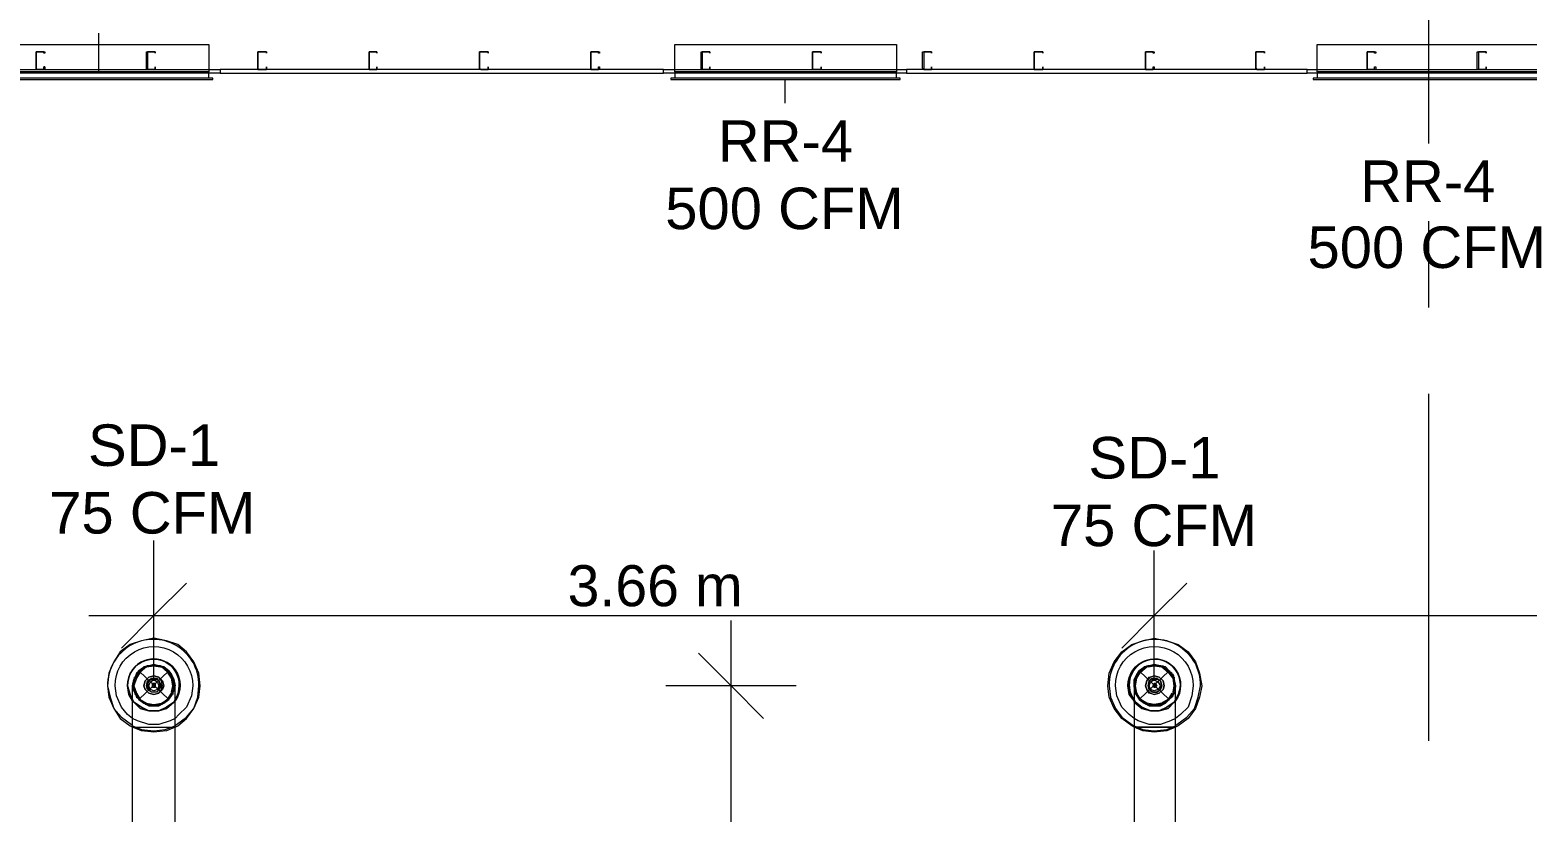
# Model space of a CAD drawing. Header units: metres. Extents: x -2 to 237, y -8 to 52.
# Drawn here: x 48.49 to 53.97, y 19.78 to 22.65 of the extents above; entities that cross this region are included whole.
import ezdxf

# ---------------------------------------------------------------- set-up
doc = ezdxf.new("R2010")
doc.units = ezdxf.units.M
doc.layers.add('HVAC - Ductos', color=5, linetype='Continuous', lineweight=0)
doc.layers.add('PDF3_Text', color=7, linetype='Continuous', lineweight=0)
doc.layers.add('PDF3_Geometry', color=7, linetype='Continuous', lineweight=0, true_color=0xaaaaaa)
doc.styles.add('PDF Helvetica', font='')
doc.styles.get('PDF Helvetica').set_extended_font_data('Helvetica')

msp = doc.modelspace()

# ---------------------------------------------------------------- linework, layer by layer
at = {"layer": 'HVAC - Ductos', "lineweight": 0}
for points in [[(49.157, 22.4686), (49.1432, 22.4686), (49.1432, 22.4915), (48.3319, 22.4915), (48.3319, 22.5923), (49.1432, 22.5923), (49.1432, 22.4915), (48.3319, 22.4915), (48.3319, 22.4686), (48.3182, 22.4686), (48.3182, 22.464), (49.157, 22.464), (49.157, 22.4686), (48.3182, 22.4686)], [(48.7398, 22.4915), (48.7398, 22.6336)], [(51.6732, 22.4686), (51.6595, 22.4686), (51.6595, 22.4915), (50.8482, 22.4915), (50.8482, 22.5923), (51.6595, 22.5923), (51.6595, 22.4915), (50.8482, 22.4915), (50.8482, 22.4686), (50.8344, 22.4686), (50.8344, 22.464), (51.6732, 22.464), (51.6732, 22.4686), (50.8344, 22.4686)], [(54.0245, 22.4686), (54.0107, 22.4686), (54.0107, 22.4915), (53.1995, 22.4915), (53.1995, 22.5923), (54.0107, 22.5923), (54.0107, 22.4915), (53.1995, 22.4915), (53.1995, 22.4686), (53.1857, 22.4686), (53.1857, 22.464), (54.0291, 22.464), (54.0291, 22.4686), (53.1857, 22.4686)], [(48.3411, 22.464), (49.134, 22.464)], [(50.8574, 22.464), (51.6503, 22.464)], [(51.2516, 22.464), (51.2516, 22.3769)], [(53.2087, 22.464), (54.0016, 22.464)], [(53.6074, 22.464), (53.6074, 22.2302)], [(48.9416, 20.4198), (48.9416, 20.7773)], [(48.9416, 20.264), (48.9416, 20.5023), (48.9416, 20.7406)], [(52.6036, 20.264), (52.6036, 20.5023), (52.6036, 20.7406)], [(52.6036, 20.4198), (52.6036, 20.7315)], [(49.0607, 20.6215), (48.9416, 20.5023), (48.8224, 20.3831)], [(52.7228, 20.6215), (52.6036, 20.5023), (52.4845, 20.3831)], [(48.7032, 20.5023), (52.6036, 20.5023), (56.3987, 20.5023)], [(51.0545, 14.5118), (51.0545, 16.8402), (51.0545, 18.1923), (51.0545, 20.484)], [(48.8636, 20.0944), (48.8682, 20.0944), (48.8774, 20.0944), (48.8865, 20.0944), (48.9048, 20.0944), (48.9232, 20.0944), (48.9416, 20.0944), (48.9598, 20.0944), (48.9782, 20.0944), (48.9965, 20.0944), (49.0057, 20.0944), (49.0148, 20.0944), (49.0194, 20.0944), (49.0286, 20.099), (49.0607, 20.1265), (49.0882, 20.1631), (49.1065, 20.2044), (49.1111, 20.2457), (49.1065, 20.2915), (49.0882, 20.3327), (49.0607, 20.3694), (49.0286, 20.3969), (48.9873, 20.4107), (48.9416, 20.4198), (48.8957, 20.4107), (48.8544, 20.3969), (48.8178, 20.3694), (48.7948, 20.3327), (48.7765, 20.2915), (48.772, 20.2457), (48.7811, 20.2044), (48.7948, 20.1631), (48.8224, 20.1311), (48.859, 20.1035), (48.8636, 20.099)], [(52.5303, 20.2457), (52.5303, 20.2411), (52.5303, 20.2227), (52.5303, 20.1952), (52.5303, 20.154), (52.5303, 20.1127), (52.5303, 20.0944), (52.5212, 20.099), (52.4845, 20.1265), (52.457, 20.1631), (52.4386, 20.2044), (52.4341, 20.2457), (52.4386, 20.2915), (52.457, 20.3327), (52.4845, 20.3694), (52.5212, 20.3969), (52.5623, 20.4107), (52.6036, 20.4198), (52.6495, 20.4107), (52.6907, 20.3969), (52.7274, 20.3694), (52.7549, 20.3327), (52.7686, 20.2915), (52.7778, 20.2457), (52.7686, 20.2044), (52.7549, 20.1631), (52.7274, 20.1265), (52.6907, 20.099), (52.6815, 20.0944), (52.677, 20.0944), (52.6724, 20.0944), (52.6586, 20.0944), (52.6449, 20.0944), (52.6266, 20.0944), (52.6036, 20.0944), (52.5853, 20.0944), (52.5669, 20.0944), (52.5486, 20.0944), (52.5395, 20.0944), (52.5303, 20.0944), (52.5303, 18.6323)], [(50.9353, 20.3648), (51.0545, 20.2457), (51.1736, 20.1265)], [(49.0057, 20.2227), (49.0103, 20.2457), (49.0057, 20.2731), (48.9919, 20.296), (48.969, 20.3144), (48.9416, 20.319), (48.914, 20.3144), (48.8911, 20.296), (48.8774, 20.2731), (48.8682, 20.2457), (48.8774, 20.2181), (48.8911, 20.1952), (48.914, 20.1815), (48.9416, 20.1769), (48.969, 20.1815), (48.9919, 20.1952), (49.0057, 20.2181), (48.9919, 20.1952), (48.9736, 20.1815)], [(48.8728, 20.2777), (48.8911, 20.3006), (48.9094, 20.3144)], [(48.9048, 20.3144), (48.9003, 20.3098)], [(49.0194, 18.5589), (49.0194, 20.0944), (49.0194, 20.1402), (49.0194, 20.1769), (49.0194, 20.209), (49.0194, 20.2365), (49.0194, 20.2457), (49.0148, 20.2411), (49.0194, 20.2457), (49.0148, 20.2685), (49.0057, 20.2869), (48.9965, 20.3006), (48.9782, 20.3144), (48.9598, 20.319), (48.9416, 20.3235), (48.9232, 20.319), (48.9048, 20.3144), (48.9232, 20.319), (48.9416, 20.3235), (48.9598, 20.319), (48.9782, 20.3144), (48.9965, 20.3006), (49.0057, 20.2869), (49.0148, 20.2685), (49.0194, 20.2457)], [(48.9094, 20.3144), (48.914, 20.319)], [(48.914, 20.3144), (48.9416, 20.319), (48.9644, 20.3144)], [(48.969, 20.319), (48.9736, 20.3144)], [(48.9736, 20.3144), (48.9919, 20.3006), (49.0057, 20.2777)], [(52.6357, 20.3144), (52.6586, 20.3006), (52.6678, 20.2823), (52.6586, 20.3006), (52.6403, 20.3098), (52.622, 20.319), (52.6036, 20.319), (52.5853, 20.319), (52.5669, 20.3098), (52.5532, 20.3006), (52.5395, 20.2823), (52.5349, 20.264), (52.5303, 20.2457), (52.5349, 20.2273), (52.5395, 20.209), (52.5532, 20.1952), (52.5669, 20.1815), (52.5853, 20.1769), (52.6036, 20.1723), (52.622, 20.1769), (52.6403, 20.1815), (52.6586, 20.1952), (52.6678, 20.209), (52.677, 20.2273), (52.677, 20.2457), (52.677, 20.264), (52.6678, 20.2823)], [(52.5715, 20.1815), (52.5532, 20.1952), (52.5395, 20.2181), (52.5349, 20.2457), (52.5395, 20.2731), (52.5532, 20.296), (52.5761, 20.3144), (52.6036, 20.319), (52.6311, 20.3144), (52.6541, 20.296), (52.6678, 20.2777)], [(52.5395, 20.2777), (52.5532, 20.3006), (52.5715, 20.3144)], [(52.5715, 20.3144), (52.5761, 20.319), (52.5807, 20.319)], [(52.5807, 20.3144), (52.6036, 20.319), (52.6311, 20.3144)], [(52.6311, 20.319), (52.6357, 20.319), (52.6357, 20.3144)], [(52.6724, 20.2869), (52.6678, 20.2869)], [(52.6815, 18.6323), (52.6815, 20.0944), (52.6815, 20.1402), (52.6815, 20.1769), (52.6815, 20.209), (52.6815, 20.2365), (52.6815, 20.2457), (52.6815, 20.2411), (52.6815, 20.2457), (52.677, 20.2685), (52.6724, 20.2869), (52.677, 20.2685), (52.6815, 20.2457)], [(48.8636, 20.2411), (48.8682, 20.2273), (48.8774, 20.209), (48.8865, 20.1952), (48.9048, 20.1815), (48.9232, 20.1723), (48.9416, 20.1723), (48.9598, 20.1723), (48.9782, 20.1815), (48.9965, 20.1952), (49.0057, 20.209), (49.0148, 20.2273), (49.0148, 20.2411)], [(48.8682, 20.2731), (48.8728, 20.2777)], [(48.8728, 20.2227), (48.8682, 20.2457), (48.8728, 20.2731)], [(49.0103, 20.2777), (49.0103, 20.2731)], [(49.0103, 20.2731), (49.0148, 20.2457), (49.0103, 20.2227), (49.0103, 20.2181), (49.0103, 20.2135)], [(51.2928, 20.2457), (51.0545, 20.2457), (50.8161, 20.2457)], [(52.5349, 20.2227), (52.5303, 20.2457), (52.5349, 20.2731)], [(52.5303, 20.2411), (52.5303, 20.2273), (52.5395, 20.209), (52.5486, 20.1952), (52.5669, 20.1815), (52.5853, 20.1723), (52.6036, 20.1723), (52.6266, 20.1723), (52.6449, 20.1815), (52.6586, 20.1952), (52.6724, 20.209), (52.677, 20.2273), (52.6815, 20.2411)], [(52.5349, 20.2731), (52.5349, 20.2777)], [(52.6724, 20.2777), (52.677, 20.2777), (52.677, 20.2731)], [(52.6724, 20.2227), (52.677, 20.2457), (52.6724, 20.2731), (52.677, 20.2457), (52.6724, 20.2181)], [(48.8728, 20.2135), (48.8728, 20.2181), (48.8911, 20.1952), (48.9094, 20.1815)], [(48.9644, 20.1769), (48.9416, 20.1723), (48.914, 20.1769), (48.9094, 20.1769)], [(48.9736, 20.1769), (48.969, 20.1769)], [(52.5349, 20.2135), (52.5349, 20.2181)], [(52.6678, 20.2181), (52.6541, 20.1952), (52.6311, 20.1815), (52.6036, 20.1769), (52.5761, 20.1815), (52.5532, 20.1952), (52.5395, 20.2181)], [(52.6357, 20.1769), (52.6311, 20.1769), (52.6036, 20.1723), (52.5807, 20.1769), (52.5761, 20.1769), (52.5715, 20.1769)], [(52.6678, 20.2135), (52.6586, 20.1952), (52.6357, 20.1815)], [(52.677, 20.2227), (52.677, 20.2181), (52.6724, 20.2135)], [(49.0194, 20.1265), (49.0011, 20.1173), (48.9598, 20.1035), (48.9232, 20.1035), (48.882, 20.1173), (48.8636, 20.1265)], [(52.6815, 20.1265), (52.6632, 20.1173), (52.6266, 20.1035), (52.5853, 20.1035), (52.5441, 20.1173), (52.5303, 20.1265)], [(48.8636, 20.099), (48.8957, 20.0853), (48.9416, 20.0807), (48.9828, 20.0853), (49.0194, 20.099)], [(49.0194, 20.0944), (48.9873, 20.0807), (48.9416, 20.0761), (48.8957, 20.0807), (48.8636, 20.0944)], [(48.8636, 18.5589), (48.8636, 20.0944), (48.8682, 20.0944), (48.8774, 20.0944), (48.8865, 20.0944), (48.9048, 20.0944), (48.9232, 20.0944), (48.9416, 20.0944), (48.9598, 20.0944), (48.9782, 20.0944), (48.9965, 20.0944), (49.0057, 20.0944), (49.0148, 20.0944), (49.0194, 20.0944)], [(52.5303, 20.099), (52.5623, 20.0853), (52.6036, 20.0807), (52.6495, 20.0853), (52.6815, 20.099)], [(52.6815, 20.0944), (52.6495, 20.0807), (52.6036, 20.0761), (52.5623, 20.0807), (52.5303, 20.0944)], [(52.5303, 20.0944), (52.5395, 20.0944), (52.5486, 20.0944), (52.5669, 20.0944), (52.5853, 20.0944), (52.6036, 20.0944), (52.6266, 20.0944), (52.6449, 20.0944), (52.6586, 20.0944), (52.6724, 20.0944), (52.677, 20.0944), (52.6815, 20.0944)]]:
    msp.add_lwpolyline(points, dxfattribs=at)
for points in [[(48.5428, 22.4915), (48.6986, 22.4915)], [(48.7811, 22.4915), (48.937, 22.4915)], [(49.0194, 22.4915), (49.1386, 22.4915)], [(50.8574, 22.4915), (50.9766, 22.4915)], [(51.059, 22.4915), (51.2149, 22.4915)], [(51.2974, 22.4915), (51.4532, 22.4915)], [(51.5311, 22.4915), (51.6549, 22.4915)], [(53.2087, 22.4915), (53.3324, 22.4915)], [(53.4103, 22.4915), (53.5707, 22.4915)], [(53.6487, 22.4915), (53.8091, 22.4915)], [(53.887, 22.4915), (54.0061, 22.4915)], [(49.0103, 20.2273), (49.0057, 20.209), (48.9919, 20.1952), (48.9782, 20.1815), (48.9598, 20.1769), (48.9416, 20.1723), (48.9232, 20.1769), (48.9048, 20.1815), (48.8911, 20.1952), (48.8774, 20.209), (48.8682, 20.2273), (48.8682, 20.2457), (48.8682, 20.264), (48.8774, 20.2823), (48.8911, 20.3006), (48.9048, 20.3098), (48.9232, 20.319), (48.9416, 20.319), (48.9598, 20.319), (48.9782, 20.3098), (48.9919, 20.3006), (49.0057, 20.2823), (49.0103, 20.264), (49.0148, 20.2457)], [(48.9232, 20.2777), (48.9094, 20.264), (48.9048, 20.2457), (48.9094, 20.264), (48.9232, 20.2777), (48.9416, 20.2823), (48.9598, 20.2777), (48.9736, 20.264), (48.9782, 20.2457), (48.9736, 20.2319), (48.9598, 20.2181), (48.9416, 20.2135), (48.9232, 20.2181), (48.9094, 20.2319), (48.9048, 20.2457), (48.9094, 20.2319), (48.9232, 20.2181), (48.9416, 20.2135), (48.9598, 20.2181), (48.969, 20.2319), (48.9736, 20.2457), (48.969, 20.264), (48.9598, 20.2777), (48.9416, 20.2823)], [(52.6678, 20.2869), (52.6586, 20.3006), (52.6449, 20.3144), (52.6266, 20.319), (52.6036, 20.3235), (52.5853, 20.319), (52.5669, 20.3144), (52.5623, 20.3098), (52.5486, 20.3006), (52.5395, 20.2869), (52.5303, 20.2685), (52.5303, 20.2457), (52.5303, 20.2411), (52.5303, 20.2457), (52.5303, 20.2685), (52.5395, 20.2869), (52.5486, 20.3006), (52.5623, 20.3098), (52.5669, 20.3144), (52.5853, 20.319), (52.6036, 20.3235), (52.6266, 20.319), (52.6449, 20.3144), (52.6586, 20.3006)], [(52.5761, 20.264), (52.5715, 20.2457), (52.5761, 20.264), (52.5853, 20.2777), (52.6036, 20.2823), (52.622, 20.2777), (52.6357, 20.264), (52.6403, 20.2457), (52.6357, 20.264), (52.622, 20.2777), (52.6036, 20.2823), (52.5899, 20.2777)], [(48.8452, 20.2457), (48.8498, 20.2135), (48.8636, 20.1906), (48.8498, 20.2135)], [(48.9598, 20.2319), (48.9507, 20.2227), (48.9324, 20.2227), (48.9186, 20.2319), (48.914, 20.2457), (48.9186, 20.264), (48.9324, 20.2731), (48.9507, 20.2731), (48.9598, 20.264), (48.969, 20.2457)], [(48.9598, 20.2319), (48.9507, 20.2227), (48.9324, 20.2227), (48.9232, 20.2319), (48.9186, 20.2457), (48.9232, 20.264), (48.9324, 20.2685), (48.9507, 20.2685), (48.9598, 20.264), (48.9644, 20.2457)], [(48.9552, 20.2319), (48.9416, 20.2273), (48.9278, 20.2319), (48.9232, 20.2457), (48.9278, 20.2594), (48.9416, 20.2685), (48.9552, 20.2594), (48.9598, 20.2457)], [(48.937, 20.2503), (48.937, 20.2457), (48.937, 20.2548), (48.9461, 20.2548), (48.9461, 20.2457), (48.9461, 20.2503)], [(48.9461, 20.2411), (48.9461, 20.2457), (48.9461, 20.2411), (48.937, 20.2411), (48.937, 20.2457), (48.937, 20.2411)], [(52.5074, 20.2457), (52.512, 20.2135), (52.5303, 20.1906), (52.512, 20.2135)], [(52.6357, 20.2319), (52.6403, 20.2457), (52.6357, 20.2319), (52.622, 20.2181), (52.6036, 20.2135), (52.5853, 20.2181), (52.5761, 20.2319), (52.5715, 20.2457), (52.5761, 20.2319), (52.5899, 20.2181), (52.6036, 20.2135), (52.622, 20.2181)], [(52.5853, 20.264), (52.5807, 20.2457), (52.5853, 20.264), (52.5945, 20.2731), (52.6128, 20.2731), (52.6266, 20.264), (52.6311, 20.2457), (52.6266, 20.264), (52.6128, 20.2685), (52.5991, 20.2685)], [(52.6266, 20.2319), (52.6311, 20.2457), (52.6266, 20.2319), (52.6128, 20.2227), (52.5945, 20.2227), (52.5853, 20.2319), (52.5807, 20.2457), (52.5853, 20.2319), (52.5991, 20.2227), (52.6128, 20.2227)], [(52.6174, 20.2319), (52.6036, 20.2273), (52.5899, 20.2319), (52.5853, 20.2457), (52.5899, 20.2594), (52.6036, 20.2685), (52.6174, 20.2594), (52.6266, 20.2457)], [(52.6082, 20.2503), (52.6036, 20.2503), (52.5991, 20.2457), (52.6036, 20.2548), (52.6082, 20.2548), (52.6128, 20.2457), (52.6082, 20.2411), (52.6036, 20.2411), (52.5991, 20.2457), (52.6036, 20.2411), (52.6082, 20.2411), (52.6082, 20.2457)], [(48.8682, 20.1861), (48.8957, 20.1677), (48.9232, 20.154), (48.9598, 20.154), (48.9873, 20.1677), (49.0148, 20.1861), (48.9873, 20.1631), (48.9598, 20.154), (48.9232, 20.154), (48.8911, 20.1631), (48.8682, 20.1861), (48.8636, 20.1906), (48.8682, 20.1861), (48.8636, 20.1952)], [(49.0194, 20.1952), (49.0148, 20.1861), (48.9873, 20.1677), (48.9598, 20.154), (48.9232, 20.154), (48.8957, 20.1677), (48.8682, 20.1861), (48.8911, 20.1631), (48.9232, 20.154), (48.9598, 20.154), (48.9873, 20.1631), (49.0148, 20.1861), (49.0194, 20.1906), (49.0148, 20.1861)], [(52.5349, 20.1861), (52.5578, 20.1677), (52.5899, 20.154), (52.622, 20.154), (52.6495, 20.1677), (52.677, 20.1861), (52.6815, 20.1952), (52.677, 20.1861), (52.6495, 20.1677), (52.622, 20.154), (52.5899, 20.154), (52.5578, 20.1677), (52.5349, 20.1861), (52.5303, 20.1952)], [(52.677, 20.1861), (52.6541, 20.1631), (52.622, 20.154), (52.5899, 20.154), (52.5578, 20.1631), (52.5303, 20.1861), (52.5303, 20.1906), (52.5303, 20.1861), (52.5578, 20.1631), (52.5899, 20.154), (52.622, 20.154), (52.6541, 20.1631), (52.677, 20.1861), (52.6815, 20.1906)]]:
    msp.add_lwpolyline(points, close=True, dxfattribs=at)
for points in [[(49.0194, 20.099), (49.024, 20.1035), (49.0607, 20.1311), (49.0882, 20.1631), (49.102, 20.2044), (49.1065, 20.2457, 1.013632), (48.772, 20.2457), (48.7765, 20.2044), (48.7948, 20.1631), (48.8178, 20.1265), (48.8544, 20.099), (48.8636, 20.0944), (48.8636, 20.1127), (48.8636, 20.154), (48.8636, 20.1952), (48.8636, 20.2227), (48.8636, 20.2411), (48.8636, 20.2457), (48.8636, 20.2411), (48.8636, 20.2457), (48.8682, 20.2685), (48.8774, 20.2869), (48.8865, 20.3006), (48.9003, 20.3098), (48.8865, 20.3006), (48.8774, 20.2869), (48.8682, 20.2685), (48.8636, 20.2457)], [(48.8636, 20.1265), (48.8452, 20.1402), (48.8224, 20.1677), (48.804, 20.209), (48.7994, 20.2457, -1.008095), (49.0836, 20.2457), (49.079, 20.209), (49.0607, 20.1677), (49.0332, 20.1402), (49.0194, 20.1265)], [(52.6815, 20.099), (52.6861, 20.1035), (52.7228, 20.1311), (52.7503, 20.1631), (52.7641, 20.2044), (52.7732, 20.2457, 1.013409), (52.4386, 20.2457), (52.4432, 20.2044), (52.4615, 20.1631), (52.4845, 20.1311), (52.5212, 20.1035), (52.5303, 20.099)], [(52.5303, 20.1265), (52.512, 20.1402), (52.4845, 20.1677), (52.4661, 20.209), (52.4615, 20.2457, -1.012933), (52.7457, 20.2457), (52.7411, 20.209), (52.7274, 20.1677), (52.6999, 20.1402), (52.6815, 20.1265)]]:
    msp.add_lwpolyline(points, format="xyb", dxfattribs=at)
for points in [[(49.0194, 20.1906), (49.0332, 20.2135), (49.0378, 20.2457, 1.017904), (48.8452, 20.2457), (48.8544, 20.2135), (48.8636, 20.1952, -1.403852), (49.0332, 20.2457), (49.0286, 20.2135), (49.0194, 20.1952, 1.374289), (48.8452, 20.2457, -1.389745)], [(52.6999, 20.2457, 1.010286), (52.5074, 20.2457, -1.390353), (52.6815, 20.1906), (52.6953, 20.2135), (52.6999, 20.2457), (52.6907, 20.2135), (52.6815, 20.1952, 1.404483), (52.512, 20.2457), (52.5166, 20.2135), (52.5303, 20.1952, -1.403896)]]:
    msp.add_lwpolyline(points, format="xyb", close=True, dxfattribs=at)
at = {"layer": 'PDF3_Geometry', "lineweight": 0}
for points in [[(53.6074, 23.5365), (53.6074, 22.2669)], [(48.2952, 22.5006), (49.1844, 22.5006), (49.1844, 22.4869), (50.807, 22.4869), (50.807, 22.5006), (51.6962, 22.5006), (51.6962, 22.4869), (53.1628, 22.4869), (53.1628, 22.5006), (54.052, 22.5006)], [(49.1844, 22.4869), (48.2952, 22.4869)], [(48.5428, 22.5006), (48.5107, 22.5006)], [(48.9461, 22.5006), (48.9186, 22.5006)], [(51.6962, 22.4869), (50.807, 22.4869)], [(54.052, 22.4869), (53.1628, 22.4869)], [(53.6074, 21.946), (53.6074, 21.6299)], [(53.6074, 21.3136), (53.6074, 20.044)]]:
    msp.add_lwpolyline(points, dxfattribs=at)
for points in [[(48.5382, 22.5006), (48.5107, 22.5006), (48.5107, 22.5052), (48.5107, 22.5648), (48.5428, 22.5648), (48.5428, 22.5603), (48.5382, 22.5603), (48.5382, 22.5648), (48.5107, 22.5648), (48.5107, 22.5052), (48.5107, 22.5006), (48.5382, 22.5006), (48.5382, 22.5098), (48.5428, 22.5098), (48.5428, 22.5006), (48.5428, 22.5098), (48.5382, 22.5098)], [(48.5107, 22.5052), (48.5107, 22.5648), (48.5428, 22.5648), (48.5428, 22.5603), (48.5382, 22.5603), (48.5382, 22.5648), (48.5107, 22.5648), (48.5107, 22.5052), (48.5107, 22.5006)], [(48.9461, 22.5006), (48.9186, 22.5006), (48.914, 22.5006), (48.914, 22.5052), (48.914, 22.5648), (48.9186, 22.5648), (48.9461, 22.5648), (48.9461, 22.5603), (48.9461, 22.5648), (48.9186, 22.5648), (48.9186, 22.5052), (48.9186, 22.5006)], [(48.914, 22.5052), (48.914, 22.5648), (48.9186, 22.5648), (48.9461, 22.5648), (48.9461, 22.5603), (48.9461, 22.5648), (48.9186, 22.5648), (48.9186, 22.5052), (48.9186, 22.5006), (48.914, 22.5006)], [(49.322, 22.5006), (49.322, 22.5052), (49.322, 22.5648), (49.354, 22.5648), (49.354, 22.5603), (49.354, 22.5648), (49.322, 22.5648), (49.322, 22.5052), (49.322, 22.5006), (49.354, 22.5006)], [(49.7298, 22.5006), (49.7298, 22.5052), (49.7298, 22.5648), (49.7574, 22.5648), (49.7574, 22.5603), (49.7574, 22.5648), (49.7298, 22.5648), (49.7298, 22.5052), (49.7298, 22.5006), (49.7574, 22.5006)], [(50.1378, 22.5006), (50.1332, 22.5006), (50.1332, 22.5052), (50.1332, 22.5648), (50.1378, 22.5648), (50.1653, 22.5648), (50.1653, 22.5603), (50.1653, 22.5648), (50.1378, 22.5648), (50.1332, 22.5648), (50.1332, 22.5052), (50.1378, 22.5006), (50.1653, 22.5006)], [(50.5411, 22.5006), (50.5411, 22.5052), (50.5411, 22.5648), (50.5732, 22.5648), (50.5732, 22.5603), (50.5686, 22.5603), (50.5686, 22.5648), (50.5411, 22.5648), (50.5411, 22.5052), (50.5411, 22.5006), (50.5686, 22.5006), (50.5686, 22.5098), (50.5732, 22.5098), (50.5732, 22.5006)], [(50.949, 22.5006), (50.9445, 22.5006), (50.9445, 22.5052), (50.9445, 22.5648), (50.949, 22.5648), (50.9766, 22.5648), (50.9766, 22.5603), (50.9766, 22.5648), (50.949, 22.5648), (50.949, 22.5052), (50.949, 22.5006), (50.9766, 22.5006)], [(51.3524, 22.5006), (51.3524, 22.5052), (51.3524, 22.5648), (51.3845, 22.5648), (51.3845, 22.5603), (51.3845, 22.5648), (51.3524, 22.5648), (51.3524, 22.5052), (51.3524, 22.5006), (51.3845, 22.5006)], [(51.7603, 22.5006), (51.7557, 22.5052), (51.7557, 22.5648), (51.7603, 22.5648), (51.7878, 22.5648), (51.7878, 22.5603), (51.7878, 22.5648), (51.7603, 22.5648), (51.7603, 22.5052), (51.7603, 22.5006), (51.7878, 22.5006)], [(52.1636, 22.5006), (52.1636, 22.5052), (52.1636, 22.5648), (52.1957, 22.5648), (52.1957, 22.5603), (52.1957, 22.5648), (52.1636, 22.5648), (52.1636, 22.5052), (52.1636, 22.5006), (52.1957, 22.5006)], [(52.5715, 22.5006), (52.5715, 22.5052), (52.5715, 22.5648), (52.6036, 22.5648), (52.6036, 22.5603), (52.5991, 22.5603), (52.5991, 22.5648), (52.5715, 22.5648), (52.5715, 22.5052), (52.5715, 22.5006), (52.5991, 22.5006), (52.5991, 22.5098), (52.6036, 22.5098), (52.6036, 22.5006)], [(52.9795, 22.5006), (52.9749, 22.5006), (52.9749, 22.5052), (52.9749, 22.5648), (52.9795, 22.5648), (53.007, 22.5648), (53.007, 22.5603), (53.007, 22.5648), (52.9795, 22.5648), (52.9749, 22.5648), (52.9749, 22.5052), (52.9795, 22.5006), (53.007, 22.5006)], [(53.3828, 22.5006), (53.3828, 22.5052), (53.3828, 22.5648), (53.4149, 22.5648), (53.4149, 22.5603), (53.4103, 22.5603), (53.4103, 22.5648), (53.3828, 22.5648), (53.3828, 22.5052), (53.3828, 22.5006), (53.4103, 22.5006), (53.4103, 22.5098), (53.4149, 22.5098), (53.4149, 22.5006)], [(53.7907, 22.5006), (53.7861, 22.5006), (53.7861, 22.5052), (53.7861, 22.5648), (53.7907, 22.5648), (53.8183, 22.5648), (53.8183, 22.5603), (53.8183, 22.5648), (53.7907, 22.5648), (53.7907, 22.5052), (53.7907, 22.5006), (53.8183, 22.5006)], [(48.9461, 22.5098), (48.9461, 22.5006)], [(48.9461, 22.5098), (48.9461, 22.5006)], [(50.807, 22.5006), (49.1844, 22.5006), (49.1844, 22.4869), (50.807, 22.4869)], [(49.354, 22.5098), (49.354, 22.5006)], [(49.7574, 22.5098), (49.7574, 22.5006)], [(50.1653, 22.5098), (50.1653, 22.5006)], [(50.9766, 22.5098), (50.9766, 22.5006)], [(51.3845, 22.5098), (51.3845, 22.5006)], [(53.1628, 22.5006), (51.6962, 22.5006), (51.6962, 22.4869), (53.1628, 22.4869)], [(51.7878, 22.5098), (51.7878, 22.5006)], [(52.1957, 22.5098), (52.1957, 22.5006)], [(53.007, 22.5098), (53.007, 22.5006)], [(53.8183, 22.5098), (53.8183, 22.5006)]]:
    msp.add_lwpolyline(points, close=True, dxfattribs=at)
at = {"layer": 'PDF3_Geometry', "color": 254, "lineweight": 0, "true_color": 0xd2d2d2}
msp.add_lwpolyline([(53.0024, 22.5648), (53.007, 22.5648)], dxfattribs=at)
at = {"layer": 'PDF3_Geometry', "color": 8, "lineweight": 0, "true_color": 0x808080}
for points in [[(49.0011, 20.2915), (48.9644, 20.319), (48.9186, 20.319), (48.8774, 20.2915), (48.8636, 20.2457), (48.8774, 20.2044), (48.9186, 20.1769), (48.9644, 20.1769), (49.0011, 20.2044), (49.0194, 20.2457)], [(52.6678, 20.2915), (52.6266, 20.319), (52.5807, 20.319), (52.5441, 20.2915), (52.5303, 20.2457), (52.5441, 20.2044), (52.5807, 20.1769), (52.6266, 20.1769), (52.6678, 20.2044), (52.6815, 20.2457)]]:
    msp.add_lwpolyline(points, close=True, dxfattribs=at)
for points in [[(48.8865, 20.3006), (48.9965, 20.1952)], [(48.9965, 20.3006), (48.8865, 20.1952)], [(52.5486, 20.3006), (52.6586, 20.1952)], [(52.6586, 20.3006), (52.5486, 20.1952)]]:
    msp.add_lwpolyline(points, dxfattribs=at)

# ---------------------------------------------------------------- texts
at = {"layer": 'PDF3_Text', "lineweight": 0, "attachment_point": 4, "style": 'PDF Helvetica'}
for s, insert, char_height in [('RR-4', (51.0058, 22.2387), 0.15195), ('RR-4', (53.3571, 22.092), 0.15195), ('500 CFM', (50.8133, 21.9912), 0.15195), ('500 CFM', (53.1646, 21.8491), 0.15195), ('SD-1', (48.7003, 21.1249), 0.15195), ('SD-1', (52.3625, 21.079), 0.15195), ('75 CFM', (48.5582, 20.8774), 0.15195), ('75 CFM', (52.225, 20.8315), 0.15195), ('3.66 m', (50.4558, 20.6108), 0.15008)]:
    msp.add_mtext(s, dxfattribs=dict(at, insert=insert, char_height=char_height))

doc.saveas('drawing.dxf')
